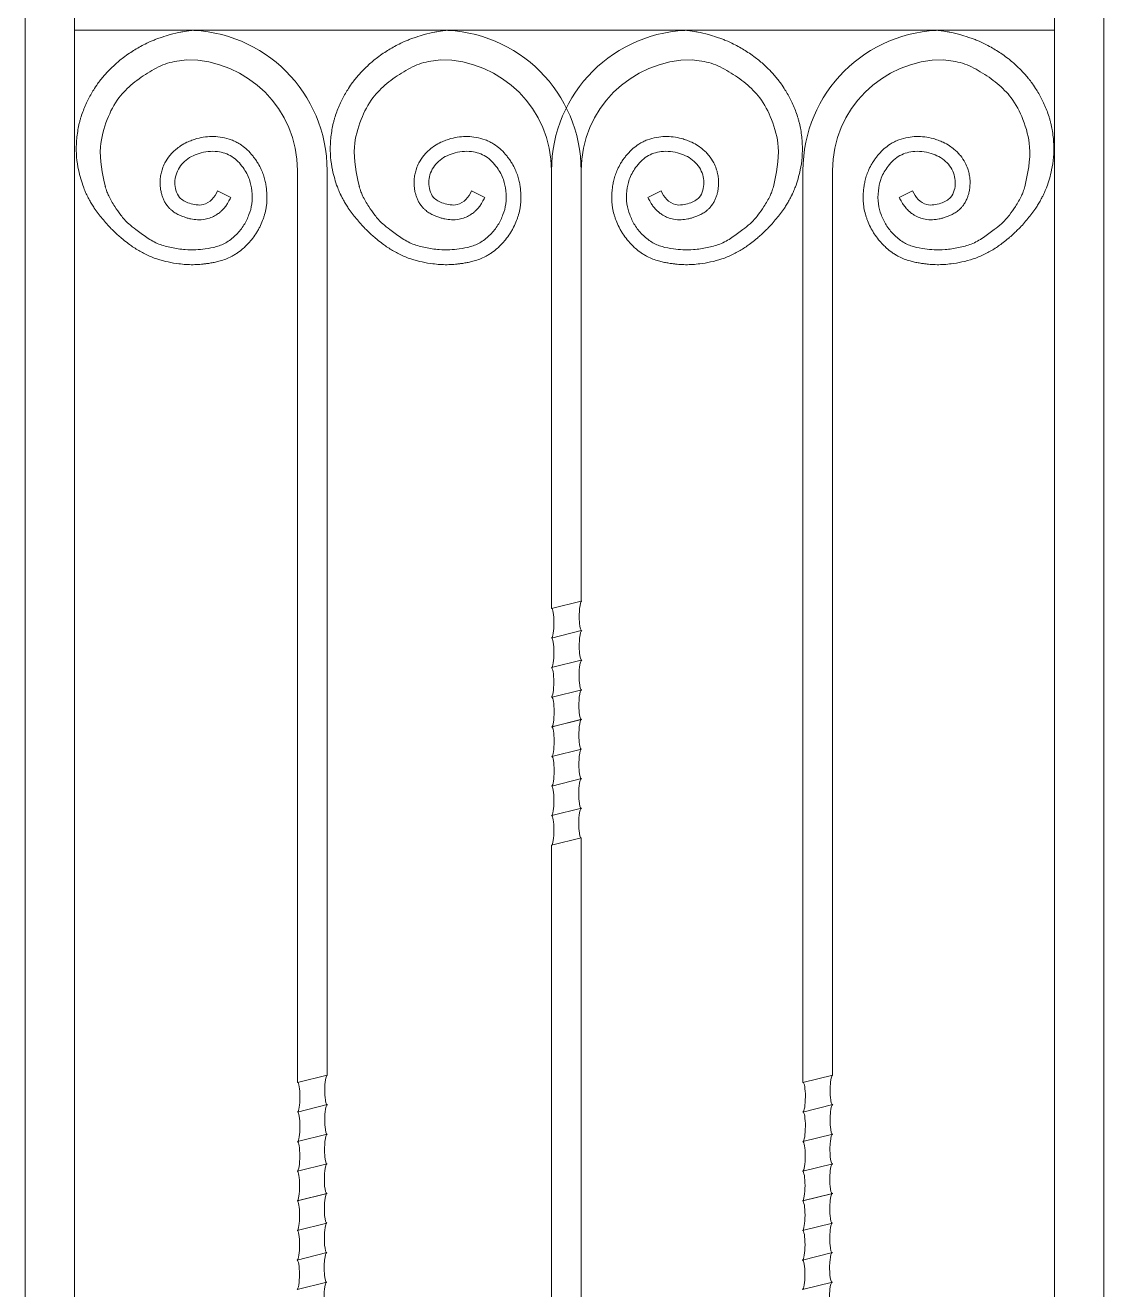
# Model space of a CAD drawing. Header units: millimetres. Extents: x -644 to 652, y 0 to 1491.
# Drawn here: x 7.2 to 322.2, y 777.5 to 1146.9 of the extents above; entities that cross this region are included whole.
import ezdxf

# ---------------------------------------------------------------- set-up
doc = ezdxf.new("R2010")
doc.units = ezdxf.units.MM
doc.layers.add('ceco.net 171', color=7, linetype='Continuous')

msp = doc.modelspace()

# ---------------------------------------------------------------- linework, layer by layer
at = {"layer": 'ceco.net 171', "lineweight": 5}
for p, q in [((7.2, 0), (7.2, 1449.25)), ((21.6, 14.4), (21.6, 1449.25)), ((307.8, 14.4), (307.8, 1388.06)), ((322.2, 0), (322.2, 1388.06)), ((307.8, 1145.52), (21.6, 1145.52)), ((86.73, 838.08), (86.73, 1104.48)), ((95.37, 840.25), (95.37, 1104.48)), ((160.92, 976.56), (160.92, 1104.48)), ((169.56, 978.56), (169.56, 1104.48)), ((234.36, 838.08), (234.36, 1104.48)), ((243, 840.25), (243, 1104.48)), ((63.39, 1098.6), (67.23, 1096.61)), ((137.58, 1098.6), (141.42, 1096.61)), ((192.9, 1098.6), (189.06, 1096.61)), ((266.34, 1098.6), (262.5, 1096.61)), ((160.92, 976.56), (169.61, 978.74)), ((160.92, 967.92), (169.61, 970.1)), ((160.92, 959.28), (169.61, 961.46)), ((161.08, 950.64), (169.77, 952.82)), ((160.97, 941.97), (169.67, 944.15)), ((161.08, 942), (169.77, 944.18)), ((160.97, 933.33), (169.67, 935.51)), ((160.97, 924.69), (169.67, 926.87)), ((160.97, 916.05), (169.67, 918.23)), ((169.56, 918.2), (169.56, 918.2)), ((160.94, 907.4), (169.56, 909.56)), ((169.56, 699.64), (169.56, 909.56)), ((160.92, 697.47), (160.92, 907.39)), ((86.73, 838.08), (95.42, 840.26)), ((234.36, 838.08), (243.05, 840.26)), ((86.73, 829.44), (95.42, 831.62)), ((234.36, 829.44), (243.05, 831.62)), ((86.73, 829.44), (86.73, 829.44)), ((86.73, 820.8), (95.42, 822.98)), ((234.36, 820.8), (243.05, 822.98)), ((86.73, 812.16), (95.42, 814.34)), ((234.36, 812.16), (243.05, 814.34)), ((86.63, 803.49), (95.32, 805.67)), ((86.73, 803.52), (95.42, 805.7)), ((234.25, 803.49), (242.95, 805.67)), ((234.36, 803.52), (243.05, 805.7)), ((86.63, 794.85), (95.32, 797.03)), ((234.25, 794.85), (242.95, 797.03)), ((86.63, 786.21), (95.32, 788.39)), ((234.25, 786.21), (242.95, 788.39)), ((86.63, 777.57), (95.32, 779.75)), ((234.25, 777.57), (242.95, 779.75))]:
    msp.add_line(p, q, dxfattribs=at)
for centre, radius, start, end in [((54.33, 1104.48), 41.04, 0, 90), ((128.52, 1104.48), 41.04, 0, 90), ((201.96, 1104.48), 41.04, 90, 180), ((275.4, 1104.48), 41.04, 90, 180), ((54.33, 1104.48), 32.4, 0, 90), ((128.52, 1104.48), 32.4, 0, 90), ((201.96, 1104.48), 32.4, 90, 180), ((275.4, 1104.48), 32.4, 90, 180)]:
    msp.add_arc(centre, radius, start, end, dxfattribs=at)
at = {"layer": 'ceco.net 171', "lineweight": 5, "extrusion": (0, 0, -1)}
for centre, start_param, end_param in [((160.89, 972.23), 3.141593, 6.210756), ((169.74, 974.41), 0, 3.141593), ((160.89, 963.59), 3.141593, 6.210756), ((169.74, 965.77), 0, 3.141593), ((169.69, 957.11), 0, 3.141593), ((160.84, 954.94), 3.141593, 6.210756), ((160.95, 946.28), 3.141593, 6.210756), ((169.64, 948.46), 0, 3.141593), ((160.95, 937.64), 3.141593, 6.210756), ((169.64, 939.82), 0, 3.141593), ((169.64, 931.18), 0, 3.141593), ((160.95, 929), 3.141593, 6.210756), ((160.89, 920.34), 3.141593, 6.210756), ((169.59, 922.52), 0, 3.141593), ((169.59, 913.88), 0, 3.141593), ((160.89, 911.7), 3.141593, 6.210756), ((95.4, 835.93), 0, 3.141593), ((243.03, 835.93), 0, 3.141593), ((86.7, 833.75), 3.141593, 6.210756), ((234.33, 833.75), 3.141593, 6.210756), ((95.4, 827.29), 0, 3.141593), ((243.03, 827.29), 0, 3.141593), ((86.7, 825.11), 3.141593, 6.210756), ((234.33, 825.11), 3.141593, 6.210756), ((86.65, 816.46), 3.141593, 6.210756), ((95.35, 818.64), 0, 3.141593), ((234.28, 816.46), 3.141593, 6.210756), ((242.97, 818.64), 0, 3.141593), ((95.29, 809.98), 0, 3.141593), ((242.92, 809.98), 0, 3.141593), ((86.6, 807.8), 3.141593, 6.210756), ((234.23, 807.8), 3.141593, 6.210756), ((95.29, 801.34), 0, 3.141593), ((242.92, 801.34), 0, 3.141593), ((86.6, 799.16), 3.141593, 6.210756), ((234.23, 799.16), 3.141593, 6.210756), ((86.6, 790.52), 3.141593, 6.210756), ((95.29, 792.7), 0, 3.141593), ((234.23, 790.52), 3.141593, 6.210756), ((242.92, 792.7), 0, 3.141593), ((95.24, 784.05), 0, 3.141593), ((242.87, 784.05), 0, 3.141593), ((86.55, 781.87), 3.141593, 6.210756), ((234.18, 781.87), 3.141593, 6.210756), ((95.19, 775.39), 0, 3.141593), ((242.82, 775.39), 0, 3.141593)]:
    msp.add_ellipse(centre, major_axis=(-0.03, -4.33), ratio=0.168472, start_param=start_param, end_param=end_param, dxfattribs=at)
at = {"layer": 'ceco.net 171', "lineweight": 5}
for points, knots in [([(56.89, 1145.53), (53.9, 1145.17), (52.83, 1144.98), (51.9, 1144.82), (50.45, 1144.47), (48.75, 1144.01), (48.01, 1143.72), (46.46, 1143.27), (46.01, 1143.1), (45.25, 1142.81), (44.94, 1142.69), (43.73, 1142.18), (42.9, 1141.8), (41.65, 1141.18), (41.01, 1140.85), (39.32, 1139.89), (38.3, 1139.25), (36.6, 1138.09), (36, 1137.65), (35.1, 1136.95), (34.61, 1136.55), (33.8, 1135.85), (33.4, 1135.5), (32.27, 1134.43), (31.84, 1134), (30.89, 1133), (30.48, 1132.54), (29.87, 1131.83), (29.41, 1131.27), (29.26, 1131.08), (28.65, 1130.29), (28.3, 1129.81), (27.85, 1129.16), (26.8, 1127.53), (26.21, 1126.53), (25.12, 1124.4), (24.62, 1123.27), (23.92, 1121.49), (23.71, 1120.87), (23.41, 1119.92), (23.31, 1119.6), (23.14, 1118.97), (23.05, 1118.65), (22.83, 1117.71), (22.69, 1117.08), (22.35, 1115.06), (22.19, 1113.61), (22.07, 1110.98), (22.09, 1109.66), (22.3, 1107.08), (22.48, 1105.89), (23.12, 1102.9), (23.62, 1101.22), (24.29, 1099.37), (24.48, 1098.88), (24.81, 1098.13)], [0, 0, 0, 0, 1.598518, 1.598518, 4.795553, 4.795553, 7.705451, 7.705451, 9.125533, 9.125533, 10.545615, 10.545615, 13.385778, 13.385778, 15.585729, 15.585729, 19.98563, 19.98563, 22.272801, 22.272801, 23.941363, 23.941363, 25.609926, 25.609926, 28.94705, 28.94705, 30.67089, 30.67089, 32.09649, 32.09649, 33.522089, 33.522089, 36.373287, 36.373287, 40.440864, 40.440864, 44.508441, 44.508441, 46.570601, 46.570601, 47.59231, 47.59231, 48.614019, 48.614019, 50.657437, 50.657437, 55.272886, 55.272886, 59.888335, 59.888335, 64.503784, 64.503784, 71.194231, 71.194231, 72.666347, 72.666347, 72.666347, 72.666347]), ([(131.08, 1145.53), (128.08, 1145.17), (127.02, 1144.98), (126.09, 1144.82), (124.63, 1144.47), (122.94, 1144.01), (122.2, 1143.72), (120.65, 1143.27), (120.2, 1143.1), (119.44, 1142.81), (119.13, 1142.69), (117.92, 1142.18), (117.09, 1141.8), (115.84, 1141.18), (115.2, 1140.85), (113.51, 1139.89), (112.48, 1139.25), (110.79, 1138.09), (110.19, 1137.65), (109.29, 1136.95), (108.8, 1136.55), (107.99, 1135.85), (107.58, 1135.5), (106.46, 1134.43), (106.03, 1134), (105.08, 1133), (104.67, 1132.54), (104.06, 1131.83), (103.6, 1131.27), (103.45, 1131.08), (102.84, 1130.29), (102.49, 1129.81), (102.04, 1129.16), (100.99, 1127.53), (100.4, 1126.53), (99.31, 1124.4), (98.81, 1123.27), (98.11, 1121.49), (97.9, 1120.87), (97.6, 1119.92), (97.5, 1119.6), (97.33, 1118.97), (97.24, 1118.65), (97.02, 1117.71), (96.88, 1117.08), (96.54, 1115.06), (96.38, 1113.61), (96.26, 1110.98), (96.28, 1109.66), (96.49, 1107.08), (96.66, 1105.89), (97.3, 1102.9), (97.81, 1101.22), (98.47, 1099.37), (98.67, 1098.88), (99, 1098.13)], [0, 0, 0, 0, 1.598518, 1.598518, 4.795553, 4.795553, 7.705451, 7.705451, 9.125533, 9.125533, 10.545615, 10.545615, 13.385778, 13.385778, 15.585729, 15.585729, 19.98563, 19.98563, 22.272801, 22.272801, 23.941363, 23.941363, 25.609926, 25.609926, 28.94705, 28.94705, 30.67089, 30.67089, 32.09649, 32.09649, 33.522089, 33.522089, 36.373287, 36.373287, 40.440864, 40.440864, 44.508441, 44.508441, 46.570601, 46.570601, 47.59231, 47.59231, 48.614019, 48.614019, 50.657437, 50.657437, 55.272886, 55.272886, 59.888335, 59.888335, 64.503784, 64.503784, 71.194231, 71.194231, 72.666347, 72.666347, 72.666347, 72.666347]), ([(199.4, 1145.53), (202.4, 1145.17), (203.46, 1144.98), (204.39, 1144.82), (205.85, 1144.47), (207.54, 1144.01), (208.28, 1143.72), (209.83, 1143.27), (210.28, 1143.1), (211.04, 1142.81), (211.35, 1142.69), (212.56, 1142.18), (213.39, 1141.8), (214.64, 1141.18), (215.28, 1140.85), (216.97, 1139.89), (218, 1139.25), (219.69, 1138.09), (220.29, 1137.65), (221.19, 1136.95), (221.68, 1136.55), (222.49, 1135.85), (222.9, 1135.5), (224.02, 1134.43), (224.45, 1134), (225.4, 1133), (225.81, 1132.54), (226.42, 1131.83), (226.88, 1131.27), (227.03, 1131.08), (227.64, 1130.29), (227.99, 1129.81), (228.44, 1129.16), (229.49, 1127.53), (230.08, 1126.53), (231.17, 1124.4), (231.67, 1123.27), (232.37, 1121.49), (232.58, 1120.87), (232.88, 1119.92), (232.98, 1119.6), (233.15, 1118.97), (233.24, 1118.65), (233.46, 1117.71), (233.6, 1117.08), (233.94, 1115.06), (234.1, 1113.61), (234.22, 1110.98), (234.2, 1109.66), (233.99, 1107.08), (233.82, 1105.89), (233.18, 1102.9), (232.67, 1101.22), (232.01, 1099.37), (231.81, 1098.88), (231.48, 1098.13)], [0, 0, 0, 0, 1.598518, 1.598518, 4.795553, 4.795553, 7.705451, 7.705451, 9.125533, 9.125533, 10.545615, 10.545615, 13.385778, 13.385778, 15.585729, 15.585729, 19.98563, 19.98563, 22.272801, 22.272801, 23.941363, 23.941363, 25.609926, 25.609926, 28.94705, 28.94705, 30.67089, 30.67089, 32.09649, 32.09649, 33.522089, 33.522089, 36.373287, 36.373287, 40.440864, 40.440864, 44.508441, 44.508441, 46.570601, 46.570601, 47.59231, 47.59231, 48.614019, 48.614019, 50.657437, 50.657437, 55.272886, 55.272886, 59.888335, 59.888335, 64.503784, 64.503784, 71.194231, 71.194231, 72.666347, 72.666347, 72.666347, 72.666347]), ([(272.84, 1145.53), (275.84, 1145.17), (276.9, 1144.98), (277.83, 1144.82), (279.29, 1144.47), (280.98, 1144.01), (281.72, 1143.72), (283.27, 1143.27), (283.72, 1143.1), (284.48, 1142.81), (284.79, 1142.69), (286, 1142.18), (286.83, 1141.8), (288.08, 1141.18), (288.72, 1140.85), (290.41, 1139.89), (291.44, 1139.25), (293.13, 1138.09), (293.73, 1137.65), (294.63, 1136.95), (295.12, 1136.55), (295.93, 1135.85), (296.34, 1135.5), (297.46, 1134.43), (297.89, 1134), (298.84, 1133), (299.25, 1132.54), (299.86, 1131.83), (300.32, 1131.27), (300.47, 1131.08), (301.08, 1130.29), (301.43, 1129.81), (301.88, 1129.16), (302.93, 1127.53), (303.52, 1126.53), (304.61, 1124.4), (305.11, 1123.27), (305.81, 1121.49), (306.02, 1120.87), (306.32, 1119.92), (306.42, 1119.6), (306.59, 1118.97), (306.68, 1118.65), (306.9, 1117.71), (307.04, 1117.08), (307.38, 1115.06), (307.54, 1113.61), (307.66, 1110.98), (307.64, 1109.66), (307.43, 1107.08), (307.26, 1105.89), (306.62, 1102.9), (306.11, 1101.22), (305.45, 1099.37), (305.25, 1098.88), (304.92, 1098.13)], [0, 0, 0, 0, 1.598518, 1.598518, 4.795553, 4.795553, 7.705451, 7.705451, 9.125533, 9.125533, 10.545615, 10.545615, 13.385778, 13.385778, 15.585729, 15.585729, 19.98563, 19.98563, 22.272801, 22.272801, 23.941363, 23.941363, 25.609926, 25.609926, 28.94705, 28.94705, 30.67089, 30.67089, 32.09649, 32.09649, 33.522089, 33.522089, 36.373287, 36.373287, 40.440864, 40.440864, 44.508441, 44.508441, 46.570601, 46.570601, 47.59231, 47.59231, 48.614019, 48.614019, 50.657437, 50.657437, 55.272886, 55.272886, 59.888335, 59.888335, 64.503784, 64.503784, 71.194231, 71.194231, 72.666347, 72.666347, 72.666347, 72.666347]), ([(24.81, 1098.13), (24.95, 1097.82), (25.07, 1097.58), (25.23, 1097.23), (25.43, 1096.83), (25.73, 1096.33), (25.85, 1096.06), (26.05, 1095.71), (26.17, 1095.45), (26.39, 1095.05), (26.53, 1094.87), (26.89, 1094.27), (27.11, 1093.89), (27.73, 1093.04), (28.13, 1092.45), (28.89, 1091.47), (29.29, 1090.96), (30.12, 1089.95), (30.56, 1089.4), (31.4, 1088.47), (31.81, 1088.06), (32.69, 1087.13), (33.08, 1086.79), (33.61, 1086.24), (33.94, 1085.89), (34.39, 1085.52), (34.98, 1085.04), (35.83, 1084.3), (36.38, 1083.85), (37.33, 1083.12), (37.93, 1082.73), (38.6, 1082.21), (39.15, 1081.86), (40.54, 1081.01), (41.51, 1080.48), (43.56, 1079.45), (44.59, 1079.01), (46.75, 1078.32), (47.84, 1078.03), (49.97, 1077.57), (51.01, 1077.39), (52.75, 1077.18), (53.43, 1077.11), (54.81, 1077.02), (55.51, 1077), (56.55, 1077.01), (56.88, 1077.02), (57.87, 1077.06), (58.51, 1077.12), (59.48, 1077.22), (59.81, 1077.26), (60.35, 1077.34), (60.56, 1077.36), (60.98, 1077.43), (61.2, 1077.46), (61.85, 1077.57), (62.3, 1077.65), (63.2, 1077.84), (63.65, 1077.95), (64.66, 1078.24), (65.22, 1078.43), (66.33, 1078.86), (66.88, 1079.11), (67.75, 1079.55), (68.08, 1079.74), (68.71, 1080.13), (69.02, 1080.33), (69.91, 1080.96), (70.46, 1081.4), (71.27, 1082.13), (71.56, 1082.41), (72.09, 1082.94), (72.33, 1083.2), (72.81, 1083.73), (73.05, 1084), (73.74, 1084.84), (74.17, 1085.43), (74.78, 1086.36), (74.97, 1086.68), (75.33, 1087.32), (75.5, 1087.64), (75.98, 1088.6), (76.26, 1089.25), (76.62, 1090.19), (76.73, 1090.49), (76.93, 1091.09), (77.03, 1091.39), (77.29, 1092.33), (77.45, 1092.98), (77.62, 1094.03), (77.67, 1094.4), (77.75, 1095.14), (77.77, 1095.51), (77.81, 1096.59), (77.79, 1097.29), (77.72, 1098.32), (77.69, 1098.66), (77.61, 1099.43), (77.55, 1099.87), (77.4, 1100.77), (77.31, 1101.22), (77.07, 1102.21), (76.92, 1102.75), (76.55, 1103.82), (76.34, 1104.34), (75.83, 1105.44), (75.52, 1106.01), (74.98, 1106.91), (74.76, 1107.26), (74.32, 1107.88), (74.12, 1108.17), (73.68, 1108.74), (73.45, 1109.02), (72.73, 1109.85), (72.2, 1110.4), (71.09, 1111.36), (70.53, 1111.79), (69.51, 1112.45), (69.09, 1112.68), (68.23, 1113.11), (67.8, 1113.3), (66.49, 1113.8), (65.59, 1114.04), (63.87, 1114.35), (63.05, 1114.43), (61.42, 1114.46), (60.62, 1114.42), (58.98, 1114.21), (58.15, 1114.05), (56.85, 1113.7), (56.36, 1113.54), (55.39, 1113.19), (54.9, 1112.99), (53.78, 1112.46), (53.15, 1112.11), (52.08, 1111.41), (51.62, 1111.07), (50.86, 1110.43), (50.55, 1110.14), (49.96, 1109.53), (49.67, 1109.21), (48.87, 1108.22), (48.4, 1107.5), (47.71, 1106.19), (47.46, 1105.62), (47.1, 1104.57), (46.97, 1104.11), (46.76, 1103.18), (46.68, 1102.7), (46.53, 1101.28), (46.54, 1100.31), (46.72, 1098.9), (46.81, 1098.45), (46.99, 1097.7), (47.08, 1097.39), (47.29, 1096.76), (47.41, 1096.44), (47.69, 1095.8), (47.85, 1095.47), (48.23, 1094.82), (48.45, 1094.49), (48.87, 1093.96), (49.04, 1093.75), (49.4, 1093.37), (49.59, 1093.2), (50.15, 1092.7), (50.54, 1092.42), (51.3, 1091.94), (51.67, 1091.74), (52.35, 1091.41), (52.66, 1091.28), (53.16, 1091.09), (53.36, 1091.01), (53.72, 1090.89), (53.88, 1090.84), (54.2, 1090.73), (54.36, 1090.68), (54.86, 1090.54), (55.21, 1090.45), (56.19, 1090.25), (56.83, 1090.15), (58.22, 1090.09), (58.96, 1090.13), (60.01, 1090.33), (60.29, 1090.4), (60.84, 1090.55), (61.11, 1090.64), (61.89, 1090.95), (62.39, 1091.2), (63.22, 1091.69), (63.56, 1091.93), (64.14, 1092.39), (64.39, 1092.61), (64.8, 1093), (64.96, 1093.17), (65.27, 1093.52), (65.42, 1093.69), (65.82, 1094.21), (66.05, 1094.55), (66.58, 1095.39), (66.83, 1095.86), (67.11, 1096.39), (67.17, 1096.5), (67.23, 1096.61)], [0, 0, 0, 0, 0.938689, 0.938689, 2.143991, 2.143991, 3.154332, 3.154332, 3.911141, 3.911141, 4.667949, 4.667949, 6.181566, 6.181566, 8.404073, 8.404073, 10.62658, 10.62658, 13.102091, 13.102091, 15.573724, 15.573724, 17.372488, 17.372488, 18.721921, 18.721921, 20.071354, 20.071354, 22.77022, 22.77022, 24.833062, 24.833062, 26.895903, 26.895903, 31.021587, 31.021587, 35.147271, 35.147271, 39.272955, 39.272955, 43.146545, 43.146545, 45.643216, 45.643216, 48.139887, 48.139887, 49.287545, 49.287545, 51.582861, 51.582861, 52.843849, 52.843849, 53.648432, 53.648432, 54.453014, 54.453014, 56.062179, 56.062179, 57.603868, 57.603868, 59.471659, 59.471659, 61.33945, 61.33945, 62.462031, 62.462031, 63.584612, 63.584612, 65.829775, 65.829775, 67.155027, 67.155027, 68.349006, 68.349006, 69.542986, 69.542986, 71.930946, 71.930946, 73.112753, 73.112753, 74.294561, 74.294561, 76.658176, 76.658176, 77.714632, 77.714632, 78.771088, 78.771088, 80.883999, 80.883999, 82.033908, 82.033908, 83.183817, 83.183817, 85.483635, 85.483635, 86.646911, 86.646911, 88.166115, 88.166115, 89.68532, 89.68532, 91.411182, 91.411182, 93.137045, 93.137045, 95.17609, 95.17609, 96.511033, 96.511033, 97.663327, 97.663327, 98.815621, 98.815621, 101.120208, 101.120208, 103.171393, 103.171393, 104.532647, 104.532647, 105.893901, 105.893901, 108.616409, 108.616409, 111.088189, 111.088189, 113.559969, 113.559969, 116.201891, 116.201891, 117.826451, 117.826451, 119.451011, 119.451011, 121.577799, 121.577799, 123.190034, 123.190034, 124.375334, 124.375334, 125.560633, 125.560633, 127.931233, 127.931233, 129.620785, 129.620785, 130.907206, 130.907206, 132.193628, 132.193628, 134.76647, 134.76647, 135.984627, 135.984627, 136.825306, 136.825306, 137.665984, 137.665984, 138.497459, 138.497459, 139.334354, 139.334354, 139.863337, 139.863337, 140.39232, 140.39232, 141.450285, 141.450285, 142.508251, 142.508251, 143.419386, 143.419386, 144.06149, 144.06149, 144.579644, 144.579644, 145.097798, 145.097798, 146.134107, 146.134107, 147.854073, 147.854073, 149.574039, 149.574039, 150.204177, 150.204177, 150.834315, 150.834315, 152.09459, 152.09459, 153.056236, 153.056236, 153.803314, 153.803314, 154.351666, 154.351666, 154.900017, 154.900017, 155.99672, 155.99672, 157.757892, 157.757892, 158.254283, 158.254283, 158.254283, 158.254283]), ([(99, 1098.13), (99.14, 1097.82), (99.26, 1097.58), (99.42, 1097.23), (99.62, 1096.83), (99.91, 1096.33), (100.04, 1096.06), (100.24, 1095.71), (100.36, 1095.45), (100.57, 1095.05), (100.72, 1094.87), (101.08, 1094.27), (101.3, 1093.89), (101.92, 1093.04), (102.32, 1092.45), (103.08, 1091.47), (103.48, 1090.96), (104.31, 1089.95), (104.74, 1089.4), (105.59, 1088.47), (106, 1088.06), (106.88, 1087.13), (107.26, 1086.79), (107.8, 1086.24), (108.13, 1085.89), (108.58, 1085.52), (109.17, 1085.04), (110.02, 1084.3), (110.57, 1083.85), (111.51, 1083.12), (112.12, 1082.73), (112.79, 1082.21), (113.33, 1081.86), (114.73, 1081.01), (115.7, 1080.48), (117.75, 1079.45), (118.78, 1079.01), (120.93, 1078.32), (122.03, 1078.03), (124.16, 1077.57), (125.2, 1077.39), (126.94, 1077.18), (127.62, 1077.11), (129, 1077.02), (129.7, 1077), (130.74, 1077.01), (131.07, 1077.02), (132.06, 1077.06), (132.7, 1077.12), (133.66, 1077.22), (134, 1077.26), (134.54, 1077.34), (134.75, 1077.36), (135.17, 1077.43), (135.39, 1077.46), (136.04, 1077.57), (136.49, 1077.65), (137.39, 1077.84), (137.84, 1077.95), (138.85, 1078.24), (139.41, 1078.43), (140.52, 1078.86), (141.07, 1079.11), (141.94, 1079.55), (142.26, 1079.74), (142.9, 1080.13), (143.21, 1080.33), (144.1, 1080.96), (144.65, 1081.4), (145.46, 1082.13), (145.75, 1082.41), (146.28, 1082.94), (146.52, 1083.2), (147, 1083.73), (147.24, 1084), (147.92, 1084.84), (148.36, 1085.43), (148.97, 1086.36), (149.16, 1086.68), (149.52, 1087.32), (149.69, 1087.64), (150.17, 1088.6), (150.45, 1089.25), (150.81, 1090.19), (150.92, 1090.49), (151.12, 1091.09), (151.21, 1091.39), (151.48, 1092.33), (151.64, 1092.98), (151.81, 1094.03), (151.86, 1094.4), (151.93, 1095.14), (151.96, 1095.51), (152, 1096.59), (151.98, 1097.29), (151.91, 1098.32), (151.88, 1098.66), (151.79, 1099.43), (151.74, 1099.87), (151.59, 1100.77), (151.5, 1101.22), (151.26, 1102.21), (151.11, 1102.75), (150.74, 1103.82), (150.53, 1104.34), (150.02, 1105.44), (149.71, 1106.01), (149.17, 1106.91), (148.95, 1107.26), (148.51, 1107.88), (148.31, 1108.17), (147.87, 1108.74), (147.64, 1109.02), (146.92, 1109.85), (146.39, 1110.4), (145.28, 1111.36), (144.72, 1111.79), (143.7, 1112.45), (143.28, 1112.68), (142.42, 1113.11), (141.99, 1113.3), (140.67, 1113.8), (139.78, 1114.04), (138.06, 1114.35), (137.24, 1114.43), (135.61, 1114.46), (134.8, 1114.42), (133.17, 1114.21), (132.34, 1114.05), (131.04, 1113.7), (130.55, 1113.54), (129.57, 1113.19), (129.09, 1112.99), (127.97, 1112.46), (127.34, 1112.11), (126.27, 1111.41), (125.81, 1111.07), (125.05, 1110.43), (124.74, 1110.14), (124.14, 1109.53), (123.86, 1109.21), (123.06, 1108.22), (122.59, 1107.5), (121.9, 1106.19), (121.65, 1105.62), (121.29, 1104.57), (121.16, 1104.11), (120.95, 1103.18), (120.87, 1102.7), (120.72, 1101.28), (120.73, 1100.31), (120.91, 1098.9), (121, 1098.45), (121.18, 1097.7), (121.27, 1097.39), (121.47, 1096.76), (121.6, 1096.44), (121.88, 1095.8), (122.04, 1095.47), (122.42, 1094.82), (122.64, 1094.49), (123.05, 1093.96), (123.23, 1093.75), (123.59, 1093.37), (123.78, 1093.2), (124.34, 1092.7), (124.73, 1092.42), (125.49, 1091.94), (125.86, 1091.74), (126.54, 1091.41), (126.85, 1091.28), (127.35, 1091.09), (127.55, 1091.01), (127.91, 1090.89), (128.06, 1090.84), (128.39, 1090.73), (128.55, 1090.68), (129.05, 1090.54), (129.4, 1090.45), (130.37, 1090.25), (131.02, 1090.15), (132.41, 1090.09), (133.15, 1090.13), (134.2, 1090.33), (134.48, 1090.4), (135.03, 1090.55), (135.3, 1090.64), (136.08, 1090.95), (136.58, 1091.2), (137.41, 1091.69), (137.75, 1091.93), (138.33, 1092.39), (138.58, 1092.61), (138.98, 1093), (139.15, 1093.17), (139.46, 1093.52), (139.61, 1093.69), (140.01, 1094.21), (140.24, 1094.55), (140.77, 1095.39), (141.02, 1095.86), (141.3, 1096.39), (141.36, 1096.5), (141.42, 1096.61)], [0, 0, 0, 0, 0.938689, 0.938689, 2.143991, 2.143991, 3.154332, 3.154332, 3.911141, 3.911141, 4.667949, 4.667949, 6.181566, 6.181566, 8.404073, 8.404073, 10.62658, 10.62658, 13.102091, 13.102091, 15.573724, 15.573724, 17.372488, 17.372488, 18.721921, 18.721921, 20.071354, 20.071354, 22.77022, 22.77022, 24.833062, 24.833062, 26.895903, 26.895903, 31.021587, 31.021587, 35.147271, 35.147271, 39.272955, 39.272955, 43.146545, 43.146545, 45.643216, 45.643216, 48.139887, 48.139887, 49.287545, 49.287545, 51.582861, 51.582861, 52.843849, 52.843849, 53.648432, 53.648432, 54.453014, 54.453014, 56.062179, 56.062179, 57.603868, 57.603868, 59.471659, 59.471659, 61.33945, 61.33945, 62.462031, 62.462031, 63.584612, 63.584612, 65.829775, 65.829775, 67.155027, 67.155027, 68.349006, 68.349006, 69.542986, 69.542986, 71.930946, 71.930946, 73.112753, 73.112753, 74.294561, 74.294561, 76.658176, 76.658176, 77.714632, 77.714632, 78.771088, 78.771088, 80.883999, 80.883999, 82.033908, 82.033908, 83.183817, 83.183817, 85.483635, 85.483635, 86.646911, 86.646911, 88.166115, 88.166115, 89.68532, 89.68532, 91.411182, 91.411182, 93.137045, 93.137045, 95.17609, 95.17609, 96.511033, 96.511033, 97.663327, 97.663327, 98.815621, 98.815621, 101.120208, 101.120208, 103.171393, 103.171393, 104.532647, 104.532647, 105.893901, 105.893901, 108.616409, 108.616409, 111.088189, 111.088189, 113.559969, 113.559969, 116.201891, 116.201891, 117.826451, 117.826451, 119.451011, 119.451011, 121.577799, 121.577799, 123.190034, 123.190034, 124.375334, 124.375334, 125.560633, 125.560633, 127.931233, 127.931233, 129.620785, 129.620785, 130.907206, 130.907206, 132.193628, 132.193628, 134.76647, 134.76647, 135.984627, 135.984627, 136.825306, 136.825306, 137.665984, 137.665984, 138.497459, 138.497459, 139.334354, 139.334354, 139.863337, 139.863337, 140.39232, 140.39232, 141.450285, 141.450285, 142.508251, 142.508251, 143.419386, 143.419386, 144.06149, 144.06149, 144.579644, 144.579644, 145.097798, 145.097798, 146.134107, 146.134107, 147.854073, 147.854073, 149.574039, 149.574039, 150.204177, 150.204177, 150.834315, 150.834315, 152.09459, 152.09459, 153.056236, 153.056236, 153.803314, 153.803314, 154.351666, 154.351666, 154.900017, 154.900017, 155.99672, 155.99672, 157.757892, 157.757892, 158.254283, 158.254283, 158.254283, 158.254283]), ([(231.48, 1098.13), (231.34, 1097.82), (231.22, 1097.58), (231.06, 1097.23), (230.86, 1096.83), (230.57, 1096.33), (230.44, 1096.06), (230.24, 1095.71), (230.12, 1095.45), (229.91, 1095.05), (229.76, 1094.87), (229.4, 1094.27), (229.18, 1093.89), (228.56, 1093.04), (228.16, 1092.45), (227.4, 1091.47), (227, 1090.96), (226.17, 1089.95), (225.74, 1089.4), (224.89, 1088.47), (224.48, 1088.06), (223.6, 1087.13), (223.22, 1086.79), (222.68, 1086.24), (222.35, 1085.89), (221.9, 1085.52), (221.31, 1085.04), (220.46, 1084.3), (219.91, 1083.85), (218.97, 1083.12), (218.36, 1082.73), (217.69, 1082.21), (217.15, 1081.86), (215.75, 1081.01), (214.78, 1080.48), (212.73, 1079.45), (211.7, 1079.01), (209.55, 1078.32), (208.45, 1078.03), (206.32, 1077.57), (205.28, 1077.39), (203.54, 1077.18), (202.86, 1077.11), (201.48, 1077.02), (200.78, 1077), (199.74, 1077.01), (199.41, 1077.02), (198.42, 1077.06), (197.78, 1077.12), (196.82, 1077.22), (196.48, 1077.26), (195.94, 1077.34), (195.73, 1077.36), (195.31, 1077.43), (195.09, 1077.46), (194.44, 1077.57), (193.99, 1077.65), (193.09, 1077.84), (192.64, 1077.95), (191.63, 1078.24), (191.07, 1078.43), (189.96, 1078.86), (189.41, 1079.11), (188.54, 1079.55), (188.22, 1079.74), (187.58, 1080.13), (187.27, 1080.33), (186.38, 1080.96), (185.83, 1081.4), (185.02, 1082.13), (184.73, 1082.41), (184.2, 1082.94), (183.96, 1083.2), (183.48, 1083.73), (183.24, 1084), (182.56, 1084.84), (182.12, 1085.43), (181.51, 1086.36), (181.32, 1086.68), (180.96, 1087.32), (180.79, 1087.64), (180.31, 1088.6), (180.03, 1089.25), (179.67, 1090.19), (179.56, 1090.49), (179.36, 1091.09), (179.27, 1091.39), (179, 1092.33), (178.84, 1092.98), (178.67, 1094.03), (178.62, 1094.4), (178.55, 1095.14), (178.52, 1095.51), (178.48, 1096.59), (178.5, 1097.29), (178.57, 1098.32), (178.6, 1098.66), (178.69, 1099.43), (178.74, 1099.87), (178.89, 1100.77), (178.98, 1101.22), (179.22, 1102.21), (179.37, 1102.75), (179.74, 1103.82), (179.95, 1104.34), (180.46, 1105.44), (180.77, 1106.01), (181.31, 1106.91), (181.53, 1107.26), (181.97, 1107.88), (182.17, 1108.17), (182.61, 1108.74), (182.84, 1109.02), (183.56, 1109.85), (184.09, 1110.4), (185.2, 1111.36), (185.76, 1111.79), (186.78, 1112.45), (187.2, 1112.68), (188.06, 1113.11), (188.49, 1113.3), (189.81, 1113.8), (190.7, 1114.04), (192.42, 1114.35), (193.24, 1114.43), (194.87, 1114.46), (195.68, 1114.42), (197.31, 1114.21), (198.14, 1114.05), (199.44, 1113.7), (199.93, 1113.54), (200.91, 1113.19), (201.39, 1112.99), (202.51, 1112.46), (203.14, 1112.11), (204.21, 1111.41), (204.67, 1111.07), (205.43, 1110.43), (205.74, 1110.14), (206.34, 1109.53), (206.62, 1109.21), (207.42, 1108.22), (207.89, 1107.5), (208.58, 1106.19), (208.83, 1105.62), (209.19, 1104.57), (209.32, 1104.11), (209.53, 1103.18), (209.61, 1102.7), (209.76, 1101.28), (209.75, 1100.31), (209.57, 1098.9), (209.48, 1098.45), (209.3, 1097.7), (209.21, 1097.39), (209.01, 1096.76), (208.88, 1096.44), (208.6, 1095.8), (208.44, 1095.47), (208.06, 1094.82), (207.84, 1094.49), (207.43, 1093.96), (207.25, 1093.75), (206.89, 1093.37), (206.7, 1093.2), (206.14, 1092.7), (205.75, 1092.42), (204.99, 1091.94), (204.62, 1091.74), (203.94, 1091.41), (203.63, 1091.28), (203.13, 1091.09), (202.93, 1091.01), (202.57, 1090.89), (202.42, 1090.84), (202.09, 1090.73), (201.93, 1090.68), (201.43, 1090.54), (201.08, 1090.45), (200.11, 1090.25), (199.46, 1090.15), (198.07, 1090.09), (197.33, 1090.13), (196.28, 1090.33), (196, 1090.4), (195.45, 1090.55), (195.18, 1090.64), (194.4, 1090.95), (193.9, 1091.2), (193.07, 1091.69), (192.73, 1091.93), (192.15, 1092.39), (191.9, 1092.61), (191.5, 1093), (191.33, 1093.17), (191.02, 1093.52), (190.87, 1093.69), (190.47, 1094.21), (190.24, 1094.55), (189.71, 1095.39), (189.46, 1095.86), (189.18, 1096.39), (189.12, 1096.5), (189.06, 1096.61)], [0, 0, 0, 0, 0.938689, 0.938689, 2.143991, 2.143991, 3.154332, 3.154332, 3.911141, 3.911141, 4.667949, 4.667949, 6.181566, 6.181566, 8.404073, 8.404073, 10.62658, 10.62658, 13.102091, 13.102091, 15.573724, 15.573724, 17.372488, 17.372488, 18.721921, 18.721921, 20.071354, 20.071354, 22.77022, 22.77022, 24.833062, 24.833062, 26.895903, 26.895903, 31.021587, 31.021587, 35.147271, 35.147271, 39.272955, 39.272955, 43.146545, 43.146545, 45.643216, 45.643216, 48.139887, 48.139887, 49.287545, 49.287545, 51.582861, 51.582861, 52.843849, 52.843849, 53.648432, 53.648432, 54.453014, 54.453014, 56.062179, 56.062179, 57.603868, 57.603868, 59.471659, 59.471659, 61.33945, 61.33945, 62.462031, 62.462031, 63.584612, 63.584612, 65.829775, 65.829775, 67.155027, 67.155027, 68.349006, 68.349006, 69.542986, 69.542986, 71.930946, 71.930946, 73.112753, 73.112753, 74.294561, 74.294561, 76.658176, 76.658176, 77.714632, 77.714632, 78.771088, 78.771088, 80.883999, 80.883999, 82.033908, 82.033908, 83.183817, 83.183817, 85.483635, 85.483635, 86.646911, 86.646911, 88.166115, 88.166115, 89.68532, 89.68532, 91.411182, 91.411182, 93.137045, 93.137045, 95.17609, 95.17609, 96.511033, 96.511033, 97.663327, 97.663327, 98.815621, 98.815621, 101.120208, 101.120208, 103.171393, 103.171393, 104.532647, 104.532647, 105.893901, 105.893901, 108.616409, 108.616409, 111.088189, 111.088189, 113.559969, 113.559969, 116.201891, 116.201891, 117.826451, 117.826451, 119.451011, 119.451011, 121.577799, 121.577799, 123.190034, 123.190034, 124.375334, 124.375334, 125.560633, 125.560633, 127.931233, 127.931233, 129.620785, 129.620785, 130.907206, 130.907206, 132.193628, 132.193628, 134.76647, 134.76647, 135.984627, 135.984627, 136.825306, 136.825306, 137.665984, 137.665984, 138.497459, 138.497459, 139.334354, 139.334354, 139.863337, 139.863337, 140.39232, 140.39232, 141.450285, 141.450285, 142.508251, 142.508251, 143.419386, 143.419386, 144.06149, 144.06149, 144.579644, 144.579644, 145.097798, 145.097798, 146.134107, 146.134107, 147.854073, 147.854073, 149.574039, 149.574039, 150.204177, 150.204177, 150.834315, 150.834315, 152.09459, 152.09459, 153.056236, 153.056236, 153.803314, 153.803314, 154.351666, 154.351666, 154.900017, 154.900017, 155.99672, 155.99672, 157.757892, 157.757892, 158.254283, 158.254283, 158.254283, 158.254283]), ([(304.92, 1098.13), (304.78, 1097.82), (304.66, 1097.58), (304.5, 1097.23), (304.3, 1096.83), (304.01, 1096.33), (303.88, 1096.06), (303.68, 1095.71), (303.56, 1095.45), (303.35, 1095.05), (303.2, 1094.87), (302.84, 1094.27), (302.62, 1093.89), (302, 1093.04), (301.6, 1092.45), (300.84, 1091.47), (300.44, 1090.96), (299.61, 1089.95), (299.18, 1089.4), (298.33, 1088.47), (297.92, 1088.06), (297.04, 1087.13), (296.66, 1086.79), (296.12, 1086.24), (295.79, 1085.89), (295.34, 1085.52), (294.75, 1085.04), (293.9, 1084.3), (293.35, 1083.85), (292.41, 1083.12), (291.8, 1082.73), (291.13, 1082.21), (290.59, 1081.86), (289.19, 1081.01), (288.22, 1080.48), (286.17, 1079.45), (285.14, 1079.01), (282.99, 1078.32), (281.89, 1078.03), (279.76, 1077.57), (278.72, 1077.39), (276.98, 1077.18), (276.3, 1077.11), (274.92, 1077.02), (274.22, 1077), (273.18, 1077.01), (272.85, 1077.02), (271.86, 1077.06), (271.22, 1077.12), (270.26, 1077.22), (269.92, 1077.26), (269.38, 1077.34), (269.17, 1077.36), (268.75, 1077.43), (268.53, 1077.46), (267.88, 1077.57), (267.43, 1077.65), (266.53, 1077.84), (266.08, 1077.95), (265.07, 1078.24), (264.51, 1078.43), (263.4, 1078.86), (262.85, 1079.11), (261.98, 1079.55), (261.66, 1079.74), (261.02, 1080.13), (260.71, 1080.33), (259.82, 1080.96), (259.27, 1081.4), (258.46, 1082.13), (258.17, 1082.41), (257.64, 1082.94), (257.4, 1083.2), (256.92, 1083.73), (256.68, 1084), (256, 1084.84), (255.56, 1085.43), (254.95, 1086.36), (254.76, 1086.68), (254.4, 1087.32), (254.23, 1087.64), (253.75, 1088.6), (253.47, 1089.25), (253.11, 1090.19), (253, 1090.49), (252.8, 1091.09), (252.71, 1091.39), (252.44, 1092.33), (252.28, 1092.98), (252.11, 1094.03), (252.06, 1094.4), (251.99, 1095.14), (251.96, 1095.51), (251.92, 1096.59), (251.94, 1097.29), (252.01, 1098.32), (252.04, 1098.66), (252.13, 1099.43), (252.18, 1099.87), (252.33, 1100.77), (252.42, 1101.22), (252.66, 1102.21), (252.81, 1102.75), (253.18, 1103.82), (253.39, 1104.34), (253.9, 1105.44), (254.21, 1106.01), (254.75, 1106.91), (254.97, 1107.26), (255.41, 1107.88), (255.61, 1108.17), (256.05, 1108.74), (256.28, 1109.02), (257, 1109.85), (257.53, 1110.4), (258.64, 1111.36), (259.2, 1111.79), (260.22, 1112.45), (260.64, 1112.68), (261.5, 1113.11), (261.93, 1113.3), (263.25, 1113.8), (264.14, 1114.04), (265.86, 1114.35), (266.68, 1114.43), (268.31, 1114.46), (269.12, 1114.42), (270.75, 1114.21), (271.58, 1114.05), (272.88, 1113.7), (273.37, 1113.54), (274.35, 1113.19), (274.83, 1112.99), (275.95, 1112.46), (276.58, 1112.11), (277.65, 1111.41), (278.11, 1111.07), (278.87, 1110.43), (279.18, 1110.14), (279.78, 1109.53), (280.06, 1109.21), (280.86, 1108.22), (281.33, 1107.5), (282.02, 1106.19), (282.27, 1105.62), (282.63, 1104.57), (282.76, 1104.11), (282.97, 1103.18), (283.05, 1102.7), (283.2, 1101.28), (283.19, 1100.31), (283.01, 1098.9), (282.92, 1098.45), (282.74, 1097.7), (282.65, 1097.39), (282.45, 1096.76), (282.32, 1096.44), (282.04, 1095.8), (281.88, 1095.47), (281.5, 1094.82), (281.28, 1094.49), (280.87, 1093.96), (280.69, 1093.75), (280.33, 1093.37), (280.14, 1093.2), (279.58, 1092.7), (279.19, 1092.42), (278.43, 1091.94), (278.06, 1091.74), (277.38, 1091.41), (277.07, 1091.28), (276.57, 1091.09), (276.37, 1091.01), (276.01, 1090.89), (275.86, 1090.84), (275.53, 1090.73), (275.37, 1090.68), (274.87, 1090.54), (274.52, 1090.45), (273.55, 1090.25), (272.9, 1090.15), (271.51, 1090.09), (270.77, 1090.13), (269.72, 1090.33), (269.44, 1090.4), (268.89, 1090.55), (268.62, 1090.64), (267.84, 1090.95), (267.34, 1091.2), (266.51, 1091.69), (266.17, 1091.93), (265.59, 1092.39), (265.34, 1092.61), (264.94, 1093), (264.77, 1093.17), (264.46, 1093.52), (264.31, 1093.69), (263.91, 1094.21), (263.68, 1094.55), (263.15, 1095.39), (262.9, 1095.86), (262.62, 1096.39), (262.56, 1096.5), (262.5, 1096.61)], [0, 0, 0, 0, 0.938689, 0.938689, 2.143991, 2.143991, 3.154332, 3.154332, 3.911141, 3.911141, 4.667949, 4.667949, 6.181566, 6.181566, 8.404073, 8.404073, 10.62658, 10.62658, 13.102091, 13.102091, 15.573724, 15.573724, 17.372488, 17.372488, 18.721921, 18.721921, 20.071354, 20.071354, 22.77022, 22.77022, 24.833062, 24.833062, 26.895903, 26.895903, 31.021587, 31.021587, 35.147271, 35.147271, 39.272955, 39.272955, 43.146545, 43.146545, 45.643216, 45.643216, 48.139887, 48.139887, 49.287545, 49.287545, 51.582861, 51.582861, 52.843849, 52.843849, 53.648432, 53.648432, 54.453014, 54.453014, 56.062179, 56.062179, 57.603868, 57.603868, 59.471659, 59.471659, 61.33945, 61.33945, 62.462031, 62.462031, 63.584612, 63.584612, 65.829775, 65.829775, 67.155027, 67.155027, 68.349006, 68.349006, 69.542986, 69.542986, 71.930946, 71.930946, 73.112753, 73.112753, 74.294561, 74.294561, 76.658176, 76.658176, 77.714632, 77.714632, 78.771088, 78.771088, 80.883999, 80.883999, 82.033908, 82.033908, 83.183817, 83.183817, 85.483635, 85.483635, 86.646911, 86.646911, 88.166115, 88.166115, 89.68532, 89.68532, 91.411182, 91.411182, 93.137045, 93.137045, 95.17609, 95.17609, 96.511033, 96.511033, 97.663327, 97.663327, 98.815621, 98.815621, 101.120208, 101.120208, 103.171393, 103.171393, 104.532647, 104.532647, 105.893901, 105.893901, 108.616409, 108.616409, 111.088189, 111.088189, 113.559969, 113.559969, 116.201891, 116.201891, 117.826451, 117.826451, 119.451011, 119.451011, 121.577799, 121.577799, 123.190034, 123.190034, 124.375334, 124.375334, 125.560633, 125.560633, 127.931233, 127.931233, 129.620785, 129.620785, 130.907206, 130.907206, 132.193628, 132.193628, 134.76647, 134.76647, 135.984627, 135.984627, 136.825306, 136.825306, 137.665984, 137.665984, 138.497459, 138.497459, 139.334354, 139.334354, 139.863337, 139.863337, 140.39232, 140.39232, 141.450285, 141.450285, 142.508251, 142.508251, 143.419386, 143.419386, 144.06149, 144.06149, 144.579644, 144.579644, 145.097798, 145.097798, 146.134107, 146.134107, 147.854073, 147.854073, 149.574039, 149.574039, 150.204177, 150.204177, 150.834315, 150.834315, 152.09459, 152.09459, 153.056236, 153.056236, 153.803314, 153.803314, 154.351666, 154.351666, 154.900017, 154.900017, 155.99672, 155.99672, 157.757892, 157.757892, 158.254283, 158.254283, 158.254283, 158.254283])]:
    msp.add_open_spline(points, degree=3, knots=knots, dxfattribs=at)
for points in [[(54.33, 1136.88), (48.76, 1135.83), (43.59, 1133.39), (38.62, 1129.9), (34.56, 1125.75), (31.14, 1119.41), (29.16, 1111.42), (30.59, 1099.74)], [(128.52, 1136.88), (122.95, 1135.83), (117.77, 1133.39), (112.8, 1129.9), (108.75, 1125.75), (105.33, 1119.41), (103.35, 1111.42), (104.78, 1099.74)], [(201.96, 1136.88), (207.53, 1135.83), (212.71, 1133.39), (217.68, 1129.9), (221.73, 1125.75), (225.15, 1119.41), (227.13, 1111.42), (225.7, 1099.74)], [(275.4, 1136.88), (280.97, 1135.83), (286.15, 1133.39), (291.12, 1129.9), (295.17, 1125.75), (298.59, 1119.41), (300.57, 1111.42), (299.14, 1099.74)], [(30.56, 1099.88), (31.06, 1098.3), (31.56, 1097.11), (33.34, 1093.98), (35.09, 1091.51), (37.4, 1088.93), (39.49, 1087.32), (42.69, 1084.93), (46.23, 1083.03), (49.91, 1082), (53.88, 1081.42), (57.06, 1081.35), (59.76, 1081.62), (63.07, 1082.28), (66.11, 1083.6), (68.86, 1085.83), (71.08, 1088.61), (72.54, 1091.63), (73.36, 1094.74), (73.35, 1098.57), (72.66, 1101.86), (70.82, 1105.35), (67.52, 1108.59), (63.34, 1110.04), (57.96, 1109.51), (53.72, 1107.18), (51.23, 1103.26), (51.19, 1098.74), (52.25, 1096.66), (55.13, 1094.97), (59.16, 1094.57), (61.73, 1096.05), (63.39, 1098.6)], [(104.75, 1099.88), (105.25, 1098.3), (105.74, 1097.11), (107.52, 1093.98), (109.28, 1091.51), (111.59, 1088.93), (113.68, 1087.32), (116.88, 1084.93), (120.42, 1083.03), (124.1, 1082), (128.07, 1081.42), (131.24, 1081.35), (133.95, 1081.62), (137.26, 1082.28), (140.29, 1083.6), (143.05, 1085.83), (145.27, 1088.61), (146.73, 1091.63), (147.55, 1094.74), (147.54, 1098.57), (146.85, 1101.86), (145.01, 1105.35), (141.71, 1108.59), (137.52, 1110.04), (132.15, 1109.51), (127.9, 1107.18), (125.41, 1103.26), (125.38, 1098.74), (126.44, 1096.66), (129.32, 1094.97), (133.35, 1094.57), (135.92, 1096.05), (137.58, 1098.6)], [(225.73, 1099.88), (225.23, 1098.3), (224.74, 1097.11), (222.96, 1093.98), (221.2, 1091.51), (218.89, 1088.93), (216.8, 1087.32), (213.6, 1084.93), (210.06, 1083.03), (206.38, 1082), (202.41, 1081.42), (199.24, 1081.35), (196.53, 1081.62), (193.22, 1082.28), (190.19, 1083.6), (187.43, 1085.83), (185.21, 1088.61), (183.75, 1091.63), (182.93, 1094.74), (182.94, 1098.57), (183.63, 1101.86), (185.47, 1105.35), (188.77, 1108.59), (192.96, 1110.04), (198.33, 1109.51), (202.58, 1107.18), (205.07, 1103.26), (205.1, 1098.74), (204.04, 1096.66), (201.16, 1094.97), (197.13, 1094.57), (194.56, 1096.05), (192.9, 1098.6)], [(299.17, 1099.88), (298.67, 1098.3), (298.18, 1097.11), (296.4, 1093.98), (294.64, 1091.51), (292.33, 1088.93), (290.24, 1087.32), (287.04, 1084.93), (283.5, 1083.03), (279.82, 1082), (275.85, 1081.42), (272.68, 1081.35), (269.97, 1081.62), (266.66, 1082.28), (263.63, 1083.6), (260.87, 1085.83), (258.65, 1088.61), (257.19, 1091.63), (256.37, 1094.74), (256.38, 1098.57), (257.07, 1101.86), (258.91, 1105.35), (262.21, 1108.59), (266.4, 1110.04), (271.77, 1109.51), (276.02, 1107.18), (278.51, 1103.26), (278.54, 1098.74), (277.48, 1096.66), (274.6, 1094.97), (270.57, 1094.57), (268, 1096.05), (266.34, 1098.6)]]:
    msp.add_spline(points, degree=3, dxfattribs=at)

doc.saveas('drawing.dxf')
